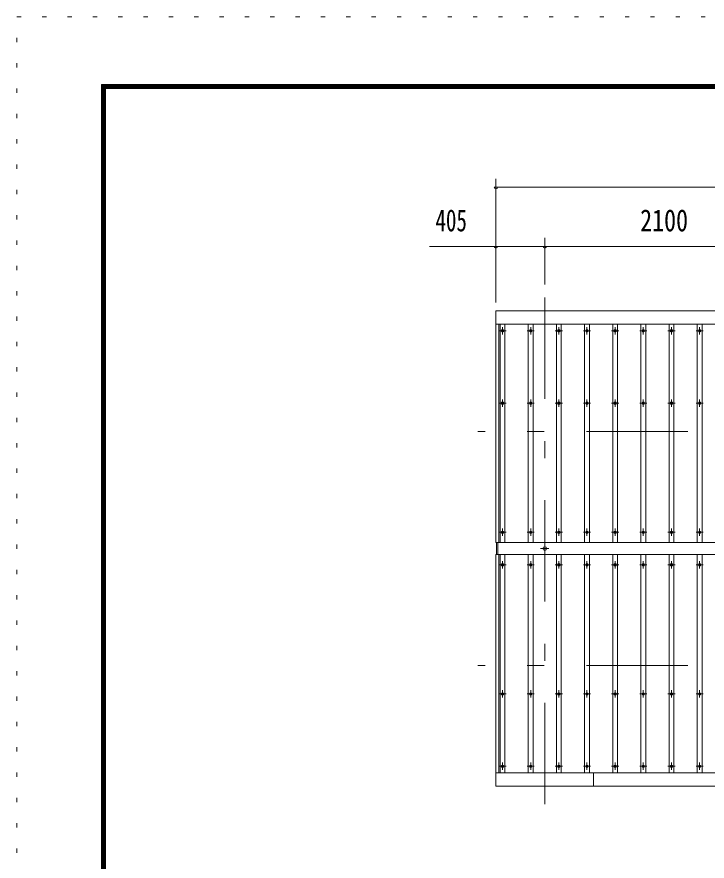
# Model space of a CAD drawing. Units: millimetres, scale not verified. Extents: x -30294 to 30299, y -14700 to 14700.
# Drawn here: x -11281 to -5561, y 7701 to 14700 of the extents above; entities that cross this region are included whole.
import ezdxf
from ezdxf.enums import TextEntityAlignment as Align

# ---------------------------------------------------------------- set-up
doc = ezdxf.new("R2010")
doc.units = ezdxf.units.MM
doc.header["$LTSCALE"] = 70
doc.linetypes.add('USER3', pattern=[24, 12, -5, 2, -5])
doc.linetypes.add('USER4', pattern=[3, 0.5, -2.5])
for name, color, linetype, lineweight in [('0-2_1-0BOLD', 7, 'Continuous', 18), ('0-3_1-2CENTER', 3, 'USER3', 18), ('0-4_1-4THIN', 4, 'Continuous', 18), ('0-5_1-5DIM', 3, 'Continuous', 18), ('0-C_F-F', 5, 'Continuous', 18), ('0-D_F-E_J_ADD', 5, 'USER4', 18)]:
    doc.layers.add(name, color=color, linetype=linetype, lineweight=lineweight)
doc.styles.add('ＭＳ ゴシック', font='')
doc.styles.get('ＭＳ ゴシック').set_extended_font_data('MS Gothic')

msp = doc.modelspace()

# ---------------------------------------------------------------- linework, layer by layer
at = {"layer": '0-2_1-0BOLD'}
for p, q in [((-7311.67, 12152.54), (848.32, 12152.54)), ((-7286.67, 10343.06), (-7286.67, 12152.54)), ((-7306.67, 10343.06), (-7306.67, 10242.03)), ((-7296.68, 10242.03), (-7296.68, 10343.06)), ((-7286.67, 8432.54), (-7286.67, 10242.03)), ((848.32, 8432.54), (-7311.67, 8432.54)), ((-6501.67, 8322.54), (-6501.67, 8432.54))]:
    msp.add_line(p, q, dxfattribs=at)
for points in [[(-7311.67, 10343.06), (-7311.67, 12262.54), (848.32, 12262.54), (848.32, 10343.06)], [(848.32, 8322.54), (-7311.67, 8322.54), (-7311.67, 10242.03), (848.32, 10242.03)]]:
    msp.add_lwpolyline(points, close=True, dxfattribs=at)
for centre, radius in [((-7256.67, 12097.54), 10), ((-7023.34, 12097.54), 10), ((-6790.01, 12097.54), 10), ((-6556.67, 12097.54), 10), ((-6323.34, 12097.54), 10), ((-6090.01, 12097.54), 10), ((-5856.67, 12097.54), 10), ((-5623.34, 12097.54), 10), ((-7256.67, 11497.54), 10), ((-7023.34, 11497.54), 10), ((-6790.01, 11497.54), 10), ((-6556.67, 11497.54), 10), ((-6323.34, 11497.54), 10), ((-6090.01, 11497.54), 10), ((-5856.67, 11497.54), 10), ((-5623.34, 11497.54), 10), ((-7256.67, 10427.54), 10), ((-7023.34, 10427.54), 10), ((-6790.01, 10427.54), 10), ((-6556.67, 10427.54), 10), ((-6323.34, 10427.54), 10), ((-6090.01, 10427.54), 10), ((-5856.67, 10427.54), 10), ((-5623.34, 10427.54), 10), ((-6906.68, 10292.54), 15), ((-7256.67, 10157.54), 10), ((-7023.34, 10157.54), 10), ((-6790.01, 10157.54), 10), ((-6556.67, 10157.54), 10), ((-6323.34, 10157.54), 10), ((-6090.01, 10157.54), 10), ((-5856.67, 10157.54), 10), ((-5623.34, 10157.54), 10), ((-7256.67, 9087.55), 10), ((-7023.34, 9087.55), 10), ((-6790.01, 9087.55), 10), ((-6556.67, 9087.55), 10), ((-6323.34, 9087.55), 10), ((-6090.01, 9087.55), 10), ((-5856.67, 9087.55), 10), ((-5623.34, 9087.55), 10), ((-7256.67, 8487.55), 10), ((-7023.34, 8487.55), 10), ((-6790.01, 8487.55), 10), ((-6556.67, 8487.55), 10), ((-6323.34, 8487.55), 10), ((-6090.01, 8487.55), 10), ((-5856.67, 8487.55), 10), ((-5623.34, 8487.55), 10)]:
    msp.add_circle(centre, radius, dxfattribs=at)
at = {"layer": '0-3_1-2CENTER'}
for p, q in [((-6906.68, 8172.54), (-6906.68, 12412.55)), ((-7256.67, 12127.54), (-7256.67, 12067.54)), ((-7023.34, 12127.54), (-7023.34, 12067.54)), ((-6790.01, 12127.54), (-6790.01, 12067.54)), ((-6556.67, 12127.54), (-6556.67, 12067.54)), ((-6323.34, 12127.54), (-6323.34, 12067.54)), ((-6090.01, 12127.54), (-6090.01, 12067.54)), ((-5856.67, 12127.54), (-5856.67, 12067.54)), ((-5623.34, 12127.54), (-5623.34, 12067.54)), ((-7286.68, 12097.54), (-7226.68, 12097.54)), ((-7053.34, 12097.54), (-6993.35, 12097.54)), ((-6820.01, 12097.54), (-6760.01, 12097.54)), ((-6586.68, 12097.54), (-6526.68, 12097.54)), ((-6353.34, 12097.54), (-6293.35, 12097.54)), ((-6120.01, 12097.54), (-6060.01, 12097.54)), ((-5886.68, 12097.54), (-5826.68, 12097.54)), ((-5653.34, 12097.54), (-5593.35, 12097.54)), ((-7286.68, 11497.54), (-7226.68, 11497.54)), ((-7256.67, 11467.54), (-7256.67, 11527.54)), ((-6993.35, 11497.54), (-7053.34, 11497.54)), ((-7023.34, 11527.54), (-7023.34, 11467.54)), ((-6820.01, 11497.54), (-6760.01, 11497.54)), ((-6790.01, 11467.54), (-6790.01, 11527.54)), ((-6526.68, 11497.54), (-6586.68, 11497.54)), ((-6556.67, 11527.54), (-6556.67, 11467.54)), ((-6353.34, 11497.54), (-6293.35, 11497.54)), ((-6323.34, 11467.54), (-6323.34, 11527.54)), ((-6060.01, 11497.54), (-6120.01, 11497.54)), ((-6090.01, 11527.54), (-6090.01, 11467.54)), ((-5886.68, 11497.54), (-5826.68, 11497.54)), ((-5856.67, 11467.54), (-5856.67, 11527.54)), ((-5593.35, 11497.54), (-5653.34, 11497.54)), ((-5623.34, 11527.54), (-5623.34, 11467.54)), ((998.32, 11262.54), (-7461.67, 11262.54)), ((-7256.67, 10457.54), (-7256.67, 10397.54)), ((-7023.34, 10397.54), (-7023.34, 10457.54)), ((-6790.01, 10457.54), (-6790.01, 10397.54)), ((-6556.67, 10397.54), (-6556.67, 10457.54)), ((-6323.34, 10457.54), (-6323.34, 10397.54)), ((-6090.01, 10397.54), (-6090.01, 10457.54)), ((-5856.67, 10457.54), (-5856.67, 10397.54)), ((-5623.34, 10397.54), (-5623.34, 10457.54)), ((-7226.68, 10427.54), (-7286.68, 10427.54)), ((-6993.35, 10427.54), (-7053.34, 10427.54)), ((-6760.01, 10427.54), (-6820.01, 10427.54)), ((-6526.68, 10427.54), (-6586.68, 10427.54)), ((-6293.35, 10427.54), (-6353.34, 10427.54)), ((-6060.01, 10427.54), (-6120.01, 10427.54)), ((-5826.68, 10427.54), (-5886.68, 10427.54)), ((-5593.35, 10427.54), (-5653.34, 10427.54)), ((-6871.67, 10292.54), (-6941.68, 10292.54)), ((-7226.68, 10157.54), (-7286.68, 10157.54)), ((-7256.67, 10187.55), (-7256.67, 10127.55)), ((-7053.34, 10157.54), (-6993.35, 10157.54)), ((-7023.34, 10127.55), (-7023.34, 10187.55)), ((-6760.01, 10157.54), (-6820.01, 10157.54)), ((-6790.01, 10187.55), (-6790.01, 10127.55)), ((-6526.68, 10157.54), (-6586.68, 10157.54)), ((-6556.67, 10127.55), (-6556.67, 10187.55)), ((-6293.35, 10157.54), (-6353.34, 10157.54)), ((-6323.34, 10187.55), (-6323.34, 10127.55)), ((-6060.01, 10157.54), (-6120.01, 10157.54)), ((-6090.01, 10127.55), (-6090.01, 10187.55)), ((-5826.68, 10157.54), (-5886.68, 10157.54)), ((-5856.67, 10187.55), (-5856.67, 10127.55)), ((-5593.35, 10157.54), (-5653.34, 10157.54)), ((-5623.34, 10127.55), (-5623.34, 10187.55)), ((998.32, 9322.54), (-7461.67, 9322.54)), ((-7256.67, 9117.55), (-7256.67, 9057.54)), ((-7023.34, 9057.54), (-7023.34, 9117.55)), ((-6790.01, 9117.55), (-6790.01, 9057.54)), ((-6556.67, 9057.54), (-6556.67, 9117.55)), ((-6323.34, 9117.55), (-6323.34, 9057.54)), ((-6090.01, 9057.54), (-6090.01, 9117.55)), ((-5856.67, 9117.55), (-5856.67, 9057.54)), ((-5623.34, 9057.54), (-5623.34, 9117.55)), ((-7286.68, 9087.55), (-7226.68, 9087.55)), ((-6993.35, 9087.55), (-7053.34, 9087.55)), ((-6820.01, 9087.55), (-6760.01, 9087.55)), ((-6526.68, 9087.55), (-6586.68, 9087.55)), ((-6353.34, 9087.55), (-6293.35, 9087.55)), ((-6060.01, 9087.55), (-6120.01, 9087.55)), ((-5886.68, 9087.55), (-5826.68, 9087.55)), ((-5593.35, 9087.55), (-5653.34, 9087.55)), ((-7226.68, 8487.55), (-7286.68, 8487.55)), ((-7256.67, 8517.55), (-7256.67, 8457.55)), ((-6993.35, 8487.55), (-7053.34, 8487.55)), ((-7023.34, 8457.55), (-7023.34, 8517.55)), ((-6760.01, 8487.55), (-6820.01, 8487.55)), ((-6790.01, 8517.55), (-6790.01, 8457.55)), ((-6526.68, 8487.55), (-6586.68, 8487.55)), ((-6556.67, 8457.55), (-6556.67, 8517.55)), ((-6293.35, 8487.55), (-6353.34, 8487.55)), ((-6323.34, 8517.55), (-6323.34, 8457.55)), ((-6060.01, 8487.55), (-6120.01, 8487.55)), ((-6090.01, 8457.55), (-6090.01, 8517.55)), ((-5826.68, 8487.55), (-5886.68, 8487.55)), ((-5856.67, 8517.55), (-5856.67, 8457.55)), ((-5593.35, 8487.55), (-5653.34, 8487.55)), ((-5623.34, 8457.55), (-5623.34, 8517.55))]:
    msp.add_line(p, q, dxfattribs=at)
at = {"layer": '0-4_1-4THIN'}
for p, q in [((-7276.68, 12152.54), (-7276.68, 10343.05)), ((-7236.68, 10343.05), (-7236.68, 12152.54)), ((-7043.35, 10343.05), (-7043.35, 12152.54)), ((-7003.35, 12152.54), (-7003.35, 10343.05)), ((-6810.01, 12152.54), (-6810.01, 10343.05)), ((-6770.01, 10343.05), (-6770.01, 12152.54)), ((-6576.68, 10343.05), (-6576.68, 12152.54)), ((-6536.68, 12152.54), (-6536.68, 10343.05)), ((-6343.35, 12152.54), (-6343.35, 10343.05)), ((-6303.35, 10343.05), (-6303.35, 12152.54)), ((-6110.01, 10343.05), (-6110.01, 12152.54)), ((-6070.01, 12152.54), (-6070.01, 10343.05)), ((-5876.68, 12152.54), (-5876.68, 10343.05)), ((-5836.68, 10343.05), (-5836.68, 12152.54)), ((-5643.35, 10343.05), (-5643.35, 12152.54)), ((-5603.35, 12152.54), (-5603.35, 10343.05)), ((-7276.68, 10242.04), (-7276.68, 8432.55)), ((-7236.68, 8432.55), (-7236.68, 10242.04)), ((-7043.35, 8432.55), (-7043.35, 10242.04)), ((-7003.35, 10242.04), (-7003.35, 8432.55)), ((-6810.01, 10242.04), (-6810.01, 8432.55)), ((-6770.01, 8432.55), (-6770.01, 10242.04)), ((-6576.68, 8432.55), (-6576.68, 10242.04)), ((-6536.68, 10242.04), (-6536.68, 8432.55)), ((-6343.35, 10242.04), (-6343.35, 8432.55)), ((-6303.35, 8432.55), (-6303.35, 10242.04)), ((-6110.01, 8432.55), (-6110.01, 10242.04)), ((-6070.01, 10242.04), (-6070.01, 8432.55)), ((-5876.68, 10242.04), (-5876.68, 8432.55)), ((-5836.68, 8432.55), (-5836.68, 10242.04)), ((-5643.35, 8432.55), (-5643.35, 10242.04)), ((-5603.35, 10242.04), (-5603.35, 8432.55))]:
    msp.add_line(p, q, dxfattribs=at)
at = {"layer": '0-5_1-5DIM'}
for p, q in [((-7311.67, 12332.54), (-7311.67, 13357.54)), ((-7297.67, 13287.54), (-7325.67, 13287.54)), ((-7311.67, 13287.54), (848.32, 13287.54)), ((-6906.68, 12482.55), (-6906.68, 12867.54)), ((-7311.67, 12797.54), (-7861.17, 12797.54)), ((-7297.67, 12797.54), (-7325.67, 12797.54)), ((-7311.67, 12797.54), (-6906.68, 12797.54)), ((-6892.68, 12797.54), (-6920.68, 12797.54)), ((-6906.68, 12797.54), (-4806.67, 12797.54))]:
    msp.add_line(p, q, dxfattribs=at)
for centre in [(-7311.67, 13287.54), (-7311.67, 12797.54), (-6906.68, 12797.54)]:
    msp.add_arc(centre, 14, 180, 0, dxfattribs=at)
at = {"layer": '0-C_F-F'}
for points in [[(29598.87, -14000), (-10581.13, -14000), (-10581.13, 14140), (29598.87, 14140)], [(29595.37, -13996.5), (-10577.63, -13996.5), (-10577.63, 14136.5), (29595.37, 14136.5)], [(29591.87, -13993), (29591.87, 14133), (-10574.13, 14133), (-10574.13, -13993)], [(29588.37, -13989.5), (-10570.63, -13989.5), (-10570.63, 14129.5), (29588.37, 14129.5)], [(29584.87, -13986), (29584.87, 14126), (-10567.13, 14126), (-10567.13, -13986)], [(29581.37, -13982.5), (-10563.63, -13982.5), (-10563.63, 14122.5), (29581.37, 14122.5)], [(29577.87, -13979), (29577.87, 14119), (-10560.13, 14119), (-10560.13, -13979)], [(29574.37, -13975.5), (-10556.63, -13975.5), (-10556.63, 14115.5), (29574.37, 14115.5)], [(29570.87, -13972), (-10553.13, -13972), (-10553.13, 14112), (29570.87, 14112)], [(29567.37, -13968.5), (-10549.63, -13968.5), (-10549.63, 14108.5), (29567.37, 14108.5)], [(29563.87, -13965), (29563.87, 14105), (-10546.13, 14105), (-10546.13, -13965)]]:
    msp.add_lwpolyline(points, close=True, dxfattribs=at)
at = {"layer": '0-D_F-E_J_ADD'}
msp.add_lwpolyline([(30298.87, -14700), (-11281.13, -14700), (-11281.13, 14700), (30298.87, 14700)], close=True, dxfattribs=at)

# ---------------------------------------------------------------- texts
at = {"layer": '0-5_1-5DIM', "color": 7, "style": 'ＭＳ ゴシック'}
for s, width, p in [('405', 0.7, (-7812.36, 12867.54)), ('2100', 0.8, (-6116.22, 12867.54))]:
    msp.add_text(s, height=182.3, dxfattribs=dict(at, width=width)).set_placement(p, align=Align.BOTTOM_LEFT)

doc.saveas('drawing.dxf')
